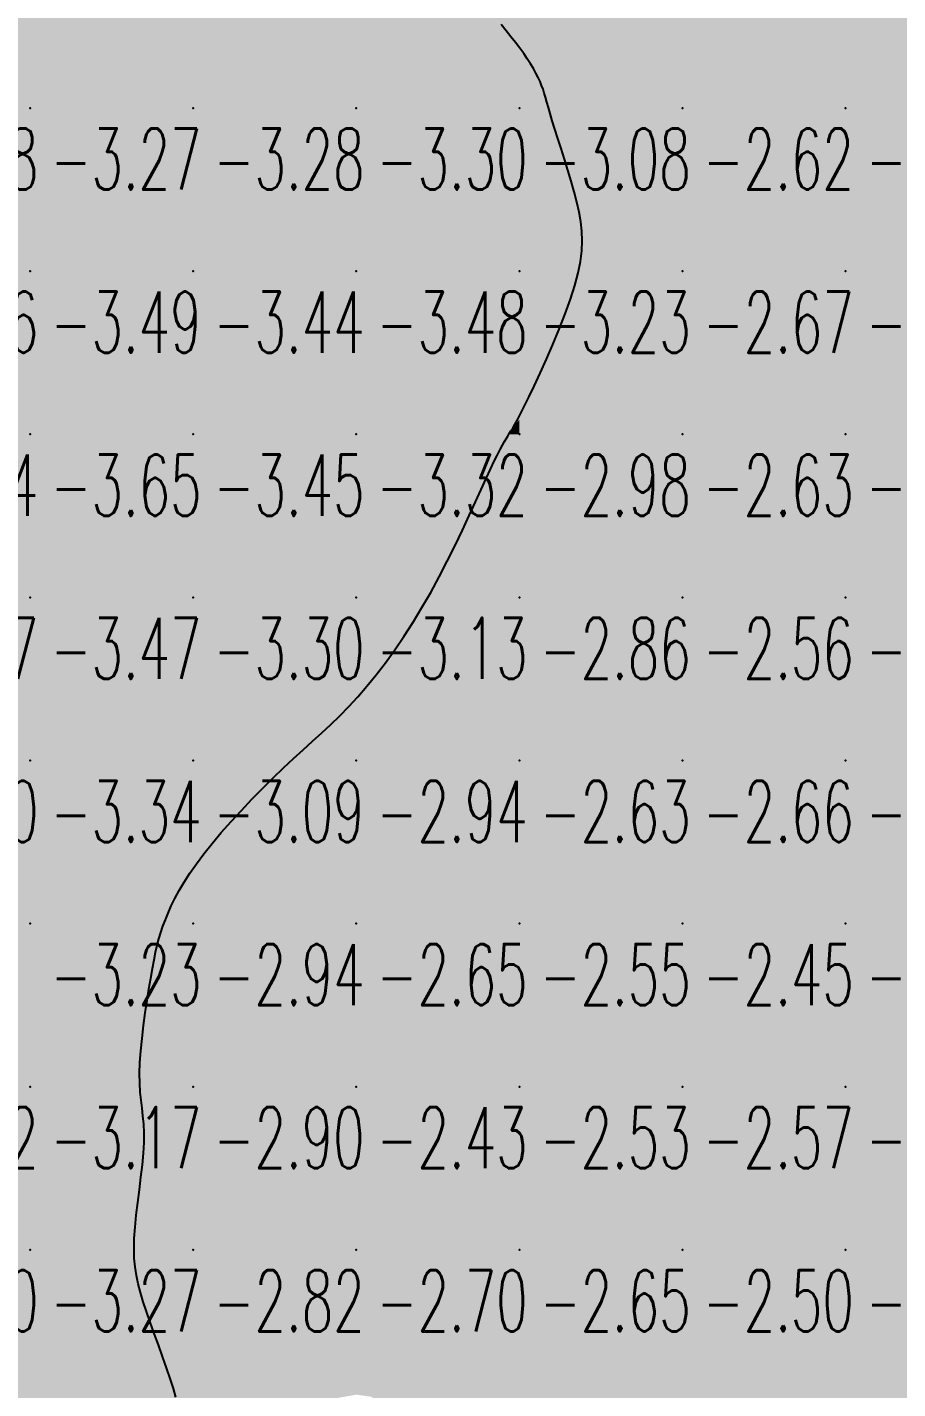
# Model space of a CAD drawing. Header units: millimetres. Extents: x 88261 to 90953, y 390274 to 392322.
# Drawn here: x 90370.1 to 90423.5, y 390648.7 to 390732.2 of the extents above; entities that cross this region are included whole.
import ezdxf
from ezdxf.enums import TextEntityAlignment as Align

# ---------------------------------------------------------------- set-up
doc = ezdxf.new("R2010")
doc.units = ezdxf.units.MM
doc.header["$LTSCALE"] = 25
for name, color, linetype in [('CN_03_00', 7, 'Continuous'), ('COTEAlt', 7, 'Continuous'), ('TN_COLORIAGE', 7, 'Continuous')]:
    doc.layers.add(name, color=color, linetype=linetype)
doc.styles.add('Simplex 1.0', font='Simplex.shx', dxfattribs={"width": 0.99, "height": 2.5})
doc.styles.get("Standard").update_dxf_attribs({"font": 'times.ttf'})

# ---------------------------------------------------------------- blocks, each defined once
blk = doc.blocks.new('COTE')
at = {"color": 0}
blk.add_point((0, 0), dxfattribs=at)
at = {"layer": 'COTEAlt'}
blk.add_attdef('ALT', text='', height=3.75, dxfattribs=at).set_placement((1.25, -1.25), align=Align.TOP_LEFT)

msp = doc.modelspace()

# ---------------------------------------------------------------- linework, layer by layer
at = {"layer": 'CN_03_00', "elevation": -3, "flags": 128}
msp.add_lwpolyline([(90379.189, 390648.203), (90379.033, 390648.738), (90378.838, 390649.344), (90378.614, 390650.004), (90378.369, 390650.699), (90378.114, 390651.411), (90377.858, 390652.12), (90377.612, 390652.81), (90377.384, 390653.46), (90377.184, 390654.059), (90377.012, 390654.616), (90376.871, 390655.147), (90376.76, 390655.666), (90376.68, 390656.19), (90376.632, 390656.734), (90376.617, 390657.313), (90376.634, 390657.942), (90376.684, 390658.631), (90376.759, 390659.369), (90376.85, 390660.138), (90376.948, 390660.92), (90377.044, 390661.697), (90377.13, 390662.453), (90377.196, 390663.169), (90377.233, 390663.828), (90377.236, 390664.419), (90377.211, 390664.954), (90377.166, 390665.453), (90377.111, 390665.933), (90377.053, 390666.415), (90377.003, 390666.916), (90376.97, 390667.455), (90376.961, 390668.052), (90376.984, 390668.719), (90377.036, 390669.443), (90377.111, 390670.204), (90377.204, 390670.984), (90377.309, 390671.763), (90377.421, 390672.522), (90377.536, 390673.241), (90377.646, 390673.902), (90377.749, 390674.49), (90377.847, 390675.013), (90377.944, 390675.482), (90378.042, 390675.912), (90378.147, 390676.313), (90378.263, 390676.699), (90378.391, 390677.081), (90378.538, 390677.473), (90378.706, 390677.886), (90378.901, 390678.321), (90379.126, 390678.782), (90379.388, 390679.269), (90379.691, 390679.784), (90380.04, 390680.329), (90380.439, 390680.905), (90380.895, 390681.513), (90381.408, 390682.153), (90381.971, 390682.818), (90382.572, 390683.498), (90383.203, 390684.183), (90383.85, 390684.864), (90384.505, 390685.53), (90385.156, 390686.174), (90385.792, 390686.784), (90386.405, 390687.355), (90386.996, 390687.895), (90387.571, 390688.415), (90388.133, 390688.929), (90388.687, 390689.446), (90389.237, 390689.98), (90389.786, 390690.542), (90390.34, 390691.143), (90390.901, 390691.793), (90391.468, 390692.492), (90392.037, 390693.236), (90392.606, 390694.023), (90393.171, 390694.85), (90393.729, 390695.713), (90394.277, 390696.611), (90394.812, 390697.539), (90395.331, 390698.493), (90395.83, 390699.458), (90396.307, 390700.418), (90396.756, 390701.354), (90397.176, 390702.251), (90397.562, 390703.092), (90397.911, 390703.858), (90398.219, 390704.534), (90398.484, 390705.107), (90398.71, 390705.585), (90398.902, 390705.98), (90399.065, 390706.303), (90399.205, 390706.568), (90399.326, 390706.786), (90399.434, 390706.969), (90399.534, 390707.13), (90399.631, 390707.281), (90399.732, 390707.44), (90399.844, 390707.623), (90399.975, 390707.847), (90400.132, 390708.131), (90400.321, 390708.49), (90400.55, 390708.943), (90400.826, 390709.507), (90401.153, 390710.192), (90401.518, 390710.978), (90401.906, 390711.84), (90402.302, 390712.751), (90402.69, 390713.685), (90403.055, 390714.616), (90403.381, 390715.517), (90403.653, 390716.362), (90403.859, 390717.131), (90404, 390717.834), (90404.081, 390718.483), (90404.109, 390719.095), (90404.087, 390719.684), (90404.022, 390720.265), (90403.918, 390720.853), (90403.78, 390721.462), (90403.614, 390722.103), (90403.427, 390722.766), (90403.227, 390723.439), (90403.019, 390724.107), (90402.813, 390724.757), (90402.614, 390725.374), (90402.431, 390725.945), (90402.269, 390726.457), (90402.136, 390726.9), (90402.026, 390727.28), (90401.933, 390727.609), (90401.851, 390727.898), (90401.775, 390728.157), (90401.698, 390728.397), (90401.613, 390728.631), (90401.515, 390728.867), (90401.399, 390729.116), (90401.263, 390729.38), (90401.107, 390729.657), (90400.93, 390729.949), (90400.733, 390730.254), (90400.514, 390730.573), (90400.275, 390730.906), (90400.013, 390731.251), (90399.73, 390731.61), (90399.432, 390731.979), (90399.125, 390732.357)], dxfattribs=at)
at = {"layer": 'TN_COLORIAGE', "color": 121}
for points in [[(90360.249, 390737.239, -3.65), (90360.249, 390727.239, -3.65), (90370.249, 390737.239, -3.65)], [(90360.249, 390727.239, -3.65), (90370.249, 390727.239, -3.65), (90370.249, 390737.239, -3.65)], [(90370.249, 390737.239, -3.441), (90370.249, 390727.239, -3.441), (90380.249, 390737.239, -3.441)], [(90370.249, 390727.239, -3.441), (90380.249, 390727.239, -3.441), (90380.249, 390737.239, -3.441)], [(90380.249, 390737.239, -3.197), (90380.249, 390727.239, -3.197), (90390.249, 390737.239, -3.197)], [(90380.249, 390727.239, -3.197), (90390.249, 390727.239, -3.197), (90390.249, 390737.239, -3.197)], [(90390.249, 390727.239, -3), (90397.36, 390734.35, -3), (90390.249, 390737.239, -3), (90396.427, 390737.239, -3)], [(90390.249, 390727.239, -3), (90397.36, 390734.35, -3), (90400.249, 390727.239, -3), (90400.249, 390731.111, -3)], [(90401.723, 390728.713, -3.077), (90400.249, 390731.111, -3.077), (90400.249, 390727.239, -3.077)], [(90401.723, 390728.713, -3.077), (90401.953, 390727.239, -3.077), (90400.249, 390727.239, -3.077)], [(90360.249, 390727.239, -3.268), (90360.249, 390717.239, -3.268), (90370.249, 390727.239, -3.268)], [(90360.249, 390717.239, -3.268), (90370.249, 390717.239, -3.268), (90370.249, 390727.239, -3.268)], [(90370.249, 390727.239, -3.278), (90370.249, 390717.239, -3.278), (90380.249, 390727.239, -3.278)], [(90370.249, 390717.239, -3.278), (90380.249, 390717.239, -3.278), (90380.249, 390727.239, -3.278)], [(90380.249, 390727.239, -3.301), (90380.249, 390717.239, -3.301), (90390.249, 390727.239, -3.301)], [(90380.249, 390717.239, -3.301), (90390.249, 390717.239, -3.301), (90390.249, 390727.239, -3.301)], [(90390.249, 390727.239, -3.077), (90390.249, 390717.239, -3.077), (90400.249, 390727.239, -3.077)], [(90390.249, 390717.239, -3.077), (90400.249, 390717.239, -3.077), (90400.249, 390727.239, -3.077)], [(90400.249, 390717.239, -3), (90404.082, 390721.073, -3), (90400.249, 390727.239, -3), (90401.953, 390727.239, -3)], [(90404.082, 390721.073, -3.233), (90404.397, 390717.239, -3.233), (90400.249, 390717.239, -3.233)], [(90360.249, 390717.239, -3.487), (90360.249, 390707.239, -3.487), (90370.249, 390717.239, -3.487)], [(90360.249, 390707.239, -3.487), (90370.249, 390707.239, -3.487), (90370.249, 390717.239, -3.487)], [(90370.249, 390717.239, -3.436), (90370.249, 390707.239, -3.436), (90380.249, 390717.239, -3.436)], [(90370.249, 390707.239, -3.436), (90380.249, 390707.239, -3.436), (90380.249, 390717.239, -3.436)], [(90380.249, 390717.239, -3.479), (90380.249, 390707.239, -3.479), (90390.249, 390717.239, -3.479)], [(90380.249, 390707.239, -3.479), (90390.249, 390707.239, -3.479), (90390.249, 390717.239, -3.479)], [(90390.249, 390717.239, -3.233), (90390.249, 390707.239, -3.233), (90400.249, 390717.239, -3.233)], [(90390.249, 390707.239, -3), (90399.565, 390707.239, -3), (90400.249, 390717.239, -3), (90400.249, 390708.141, -3)], [(90404.397, 390717.239, -3.233), (90400.249, 390708.141, -3.233), (90400.249, 390717.239, -3.233)], [(90360.249, 390707.239, -3.646), (90360.249, 390697.239, -3.646), (90370.249, 390707.239, -3.646)], [(90360.249, 390697.239, -3.646), (90370.249, 390697.239, -3.646), (90370.249, 390707.239, -3.646)], [(90370.249, 390707.239, -3.45), (90370.249, 390697.239, -3.45), (90380.249, 390707.239, -3.45)], [(90370.249, 390697.239, -3.45), (90380.249, 390697.239, -3.45), (90380.249, 390707.239, -3.45)], [(90380.249, 390707.239, -3.315), (90380.249, 390697.239, -3.315), (90390.249, 390707.239, -3.315)], [(90380.249, 390697.239, -3.315), (90390.249, 390697.239, -3.315), (90390.249, 390707.239, -3.315)], [(90390.249, 390707.239, -3), (90399.565, 390707.239, -3), (90390.249, 390697.239, -3), (90398.691, 390705.682, -3)], [(90394.983, 390697.239, -3.125), (90398.691, 390705.682, -3.125), (90390.249, 390697.239, -3.125)], [(90360.249, 390697.239, -3.466), (90360.249, 390687.239, -3.466), (90370.249, 390697.239, -3.466)], [(90360.249, 390687.239, -3.466), (90370.249, 390687.239, -3.466), (90370.249, 390697.239, -3.466)], [(90370.249, 390697.239, -3.303), (90370.249, 390687.239, -3.303), (90380.249, 390697.239, -3.303)], [(90370.249, 390687.239, -3.303), (90380.249, 390687.239, -3.303), (90380.249, 390697.239, -3.303)], [(90380.249, 390697.239, -3.125), (90380.249, 390687.239, -3.125), (90390.249, 390697.239, -3.125)], [(90390.249, 390697.239, -3), (90390.249, 390690.595, -3), (90380.249, 390687.239, -3), (90386.063, 390687.239, -3)], [(90394.983, 390697.239, -3.125), (90390.249, 390690.595, -3.125), (90390.249, 390697.239, -3.125)], [(90360.249, 390687.239, -3.338), (90360.249, 390677.239, -3.338), (90370.249, 390687.239, -3.338)], [(90360.249, 390677.239, -3.338), (90370.249, 390677.239, -3.338), (90370.249, 390687.239, -3.338)], [(90370.249, 390687.239, -3.088), (90370.249, 390677.239, -3.088), (90380.249, 390687.239, -3.088)], [(90370.249, 390677.239, -3), (90378.309, 390677.239, -3), (90380.249, 390687.239, -3), (90380.249, 390681.15, -3)], [(90386.063, 390687.239, -3.088), (90380.249, 390681.15, -3.088), (90380.249, 390687.239, -3.088)], [(90360.249, 390677.239, -3.235), (90360.249, 390667.239, -3.235), (90370.249, 390677.239, -3.235)], [(90360.249, 390667.239, -3.235), (90370.249, 390667.239, -3.235), (90370.249, 390677.239, -3.235)], [(90370.249, 390677.239, -3), (90378.309, 390677.239, -3), (90370.249, 390667.239, -3), (90377.742, 390674.733, -3)], [(90376.598, 390667.239, -3.169), (90377.742, 390674.733, -3.169), (90370.249, 390667.239, -3.169)], [(90360.249, 390667.239, -3.169), (90360.249, 390657.239, -3.169), (90370.249, 390667.239, -3.169)], [(90360.249, 390657.239, -3.169), (90370.249, 390657.239, -3.169), (90370.249, 390667.239, -3.169)], [(90370.249, 390657.239, -3), (90377.632, 390664.623, -3), (90370.249, 390667.239, -3), (90376.598, 390667.239, -3)], [(90376.273, 390657.239, -3.274), (90377.632, 390664.623, -3.274), (90370.249, 390657.239, -3.274)], [(90360.249, 390657.239, -3.274), (90360.249, 390647.239, -3.274), (90370.249, 390657.239, -3.274)], [(90360.249, 390647.239, -3.274), (90370.249, 390647.239, -3.274), (90370.249, 390657.239, -3.274)], [(90370.249, 390647.239, -3), (90377.08, 390654.071, -3), (90370.249, 390657.239, -3), (90376.273, 390657.239, -3)], [(90377.08, 390654.071, -3.39), (90379.713, 390647.239, -3.39), (90370.249, 390647.239, -3.39)]]:
    msp.add_solid(points, dxfattribs=at)
at = {"layer": 'TN_COLORIAGE', "color": 111}
for points in [[(90400.249, 390731.111, -2.878), (90397.36, 390734.35, -2.878), (90400.249, 390737.239, -2.878)], [(90400.249, 390731.111, -2.554), (90401.723, 390728.713, -2.554), (90400.249, 390737.239, -2.554), (90410.249, 390737.239, -2.554)], [(90401.953, 390727.239, -2.554), (90401.723, 390728.713, -2.554), (90410.249, 390727.239, -2.554), (90410.249, 390737.239, -2.554)], [(90410.249, 390737.239, -2.471), (90410.249, 390727.239, -2.471), (90420.249, 390737.239, -2.471)], [(90410.249, 390727.239, -2.471), (90420.249, 390727.239, -2.471), (90420.249, 390737.239, -2.471)], [(90420.249, 390737.239, -2.198), (90420.249, 390727.239, -2.198), (90430.249, 390737.239, -2.198)], [(90420.249, 390727.239, -2.198), (90430.249, 390727.239, -2.198), (90430.249, 390737.239, -2.198)], [(90401.953, 390727.239, -2.624), (90404.082, 390721.073, -2.624), (90410.249, 390727.239, -2.624)], [(90404.397, 390717.239, -2.624), (90404.082, 390721.073, -2.624), (90410.249, 390717.239, -2.624), (90410.249, 390727.239, -2.624)], [(90410.249, 390727.239, -2.594), (90410.249, 390717.239, -2.594), (90420.249, 390727.239, -2.594)], [(90410.249, 390717.239, -2.594), (90420.249, 390717.239, -2.594), (90420.249, 390727.239, -2.594)], [(90420.249, 390727.239, -2.304), (90420.249, 390717.239, -2.304), (90430.249, 390727.239, -2.304)], [(90420.249, 390717.239, -2.304), (90430.249, 390717.239, -2.304), (90430.249, 390727.239, -2.304)], [(90400.249, 390708.141, -2.671), (90404.397, 390717.239, -2.671), (90400.249, 390707.239, -2.671), (90410.249, 390717.239, -2.671)], [(90400.249, 390707.239, -2.671), (90410.249, 390707.239, -2.671), (90410.249, 390717.239, -2.671)], [(90410.249, 390717.239, -2.6), (90410.249, 390707.239, -2.6), (90420.249, 390717.239, -2.6)], [(90410.249, 390707.239, -2.6), (90420.249, 390707.239, -2.6), (90420.249, 390717.239, -2.6)], [(90420.249, 390717.239, -2.321), (90420.249, 390707.239, -2.321), (90430.249, 390717.239, -2.321)], [(90420.249, 390707.239, -2.321), (90430.249, 390707.239, -2.321), (90430.249, 390717.239, -2.321)], [(90400.249, 390708.141, -2.977), (90399.565, 390707.239, -2.977), (90400.249, 390707.239, -2.977)], [(90398.691, 390705.682, -2.861), (90394.983, 390697.239, -2.861), (90400.249, 390707.239, -2.861), (90400.249, 390697.239, -2.861)], [(90398.691, 390705.682, -2.977), (90399.565, 390707.239, -2.977), (90400.249, 390707.239, -2.977)], [(90400.249, 390707.239, -2.628), (90400.249, 390697.239, -2.628), (90410.249, 390707.239, -2.628)], [(90400.249, 390697.239, -2.628), (90410.249, 390697.239, -2.628), (90410.249, 390707.239, -2.628)], [(90410.249, 390707.239, -2.644), (90410.249, 390697.239, -2.644), (90420.249, 390707.239, -2.644)], [(90410.249, 390697.239, -2.644), (90420.249, 390697.239, -2.644), (90420.249, 390707.239, -2.644)], [(90420.249, 390707.239, -2.481), (90420.249, 390697.239, -2.481), (90430.249, 390707.239, -2.481)], [(90420.249, 390697.239, -2.481), (90430.249, 390697.239, -2.481), (90430.249, 390707.239, -2.481)], [(90390.249, 390690.595, -2.861), (90394.983, 390697.239, -2.861), (90390.249, 390687.239, -2.861), (90400.249, 390697.239, -2.861)], [(90390.249, 390687.239, -2.861), (90400.249, 390687.239, -2.861), (90400.249, 390697.239, -2.861)], [(90400.249, 390697.239, -2.557), (90400.249, 390687.239, -2.557), (90410.249, 390697.239, -2.557)], [(90400.249, 390687.239, -2.557), (90410.249, 390687.239, -2.557), (90410.249, 390697.239, -2.557)], [(90410.249, 390697.239, -2.687), (90410.249, 390687.239, -2.687), (90420.249, 390697.239, -2.687)], [(90410.249, 390687.239, -2.687), (90420.249, 390687.239, -2.687), (90420.249, 390697.239, -2.687)], [(90420.249, 390697.239, -2.647), (90420.249, 390687.239, -2.647), (90430.249, 390697.239, -2.647)], [(90420.249, 390687.239, -2.647), (90430.249, 390687.239, -2.647), (90430.249, 390697.239, -2.647)], [(90386.063, 390687.239, -2.937), (90390.249, 390690.595, -2.937), (90390.249, 390687.239, -2.937)], [(90380.249, 390681.15, -2.937), (90386.063, 390687.239, -2.937), (90380.249, 390677.239, -2.937), (90390.249, 390687.239, -2.937)], [(90380.249, 390677.239, -2.937), (90390.249, 390677.239, -2.937), (90390.249, 390687.239, -2.937)], [(90390.249, 390687.239, -2.633), (90390.249, 390677.239, -2.633), (90400.249, 390687.239, -2.633)], [(90390.249, 390677.239, -2.633), (90400.249, 390677.239, -2.633), (90400.249, 390687.239, -2.633)], [(90400.249, 390687.239, -2.661), (90400.249, 390677.239, -2.661), (90410.249, 390687.239, -2.661)], [(90400.249, 390677.239, -2.661), (90410.249, 390677.239, -2.661), (90410.249, 390687.239, -2.661)], [(90410.249, 390687.239, -2.813), (90410.249, 390677.239, -2.813), (90420.249, 390687.239, -2.813)], [(90410.249, 390677.239, -2.813), (90420.249, 390677.239, -2.813), (90420.249, 390687.239, -2.813)], [(90420.249, 390687.239, -2.79), (90420.249, 390677.239, -2.79), (90430.249, 390687.239, -2.79)], [(90420.249, 390677.239, -2.79), (90430.249, 390677.239, -2.79), (90430.249, 390687.239, -2.79)], [(90380.249, 390681.15, -2.944), (90378.309, 390677.239, -2.944), (90380.249, 390677.239, -2.944)], [(90377.742, 390674.733, -2.903), (90376.598, 390667.239, -2.903), (90380.249, 390677.239, -2.903), (90380.249, 390667.239, -2.903)], [(90377.742, 390674.733, -2.944), (90378.309, 390677.239, -2.944), (90380.249, 390677.239, -2.944)], [(90380.249, 390677.239, -2.645), (90380.249, 390667.239, -2.645), (90390.249, 390677.239, -2.645)], [(90380.249, 390667.239, -2.645), (90390.249, 390667.239, -2.645), (90390.249, 390677.239, -2.645)], [(90390.249, 390677.239, -2.547), (90390.249, 390667.239, -2.547), (90400.249, 390677.239, -2.547)], [(90390.249, 390667.239, -2.547), (90400.249, 390667.239, -2.547), (90400.249, 390677.239, -2.547)], [(90400.249, 390677.239, -2.455), (90400.249, 390667.239, -2.455), (90410.249, 390677.239, -2.455)], [(90400.249, 390667.239, -2.455), (90410.249, 390667.239, -2.455), (90410.249, 390677.239, -2.455)], [(90410.249, 390677.239, -2.598), (90410.249, 390667.239, -2.598), (90420.249, 390677.239, -2.598)], [(90410.249, 390667.239, -2.598), (90420.249, 390667.239, -2.598), (90420.249, 390677.239, -2.598)], [(90420.249, 390677.239, -2.574), (90420.249, 390667.239, -2.574), (90430.249, 390677.239, -2.574)], [(90420.249, 390667.239, -2.574), (90430.249, 390667.239, -2.574), (90430.249, 390677.239, -2.574)], [(90377.632, 390664.623, -2.819), (90376.273, 390657.239, -2.819), (90380.249, 390667.239, -2.819), (90380.249, 390657.239, -2.819)], [(90376.598, 390667.239, -2.903), (90377.632, 390664.623, -2.903), (90380.249, 390667.239, -2.903)], [(90380.249, 390667.239, -2.427), (90380.249, 390657.239, -2.427), (90390.249, 390667.239, -2.427)], [(90380.249, 390657.239, -2.427), (90390.249, 390657.239, -2.427), (90390.249, 390667.239, -2.427)], [(90390.249, 390667.239, -2.533), (90390.249, 390657.239, -2.533), (90400.249, 390667.239, -2.533)], [(90390.249, 390657.239, -2.533), (90400.249, 390657.239, -2.533), (90400.249, 390667.239, -2.533)], [(90400.249, 390667.239, -2.568), (90400.249, 390657.239, -2.568), (90410.249, 390667.239, -2.568)], [(90400.249, 390657.239, -2.568), (90410.249, 390657.239, -2.568), (90410.249, 390667.239, -2.568)], [(90410.249, 390667.239, -2.345), (90410.249, 390657.239, -2.345), (90420.249, 390667.239, -2.345)], [(90410.249, 390657.239, -2.345), (90420.249, 390657.239, -2.345), (90420.249, 390667.239, -2.345)], [(90420.249, 390667.239, -2.326), (90420.249, 390657.239, -2.326), (90430.249, 390667.239, -2.326)], [(90420.249, 390657.239, -2.326), (90430.249, 390657.239, -2.326), (90430.249, 390667.239, -2.326)], [(90376.273, 390657.239, -2.819), (90377.08, 390654.071, -2.819), (90380.249, 390657.239, -2.819)], [(90379.713, 390647.239, -2.819), (90377.08, 390654.071, -2.819), (90380.249, 390647.239, -2.819), (90380.249, 390657.239, -2.819)], [(90380.249, 390657.239, -2.695), (90380.249, 390647.239, -2.695), (90390.249, 390657.239, -2.695)], [(90383.889, 390647.239, -2.695), (90390.249, 390648.362, -2.695), (90380.249, 390647.239, -2.695), (90390.249, 390657.239, -2.695)], [(90390.249, 390648.362, -2.646), (90391.232, 390648.222, -2.646), (90390.249, 390657.239, -2.646), (90400.249, 390657.239, -2.646)], [(90391.31, 390647.239, -2.646), (90391.232, 390648.222, -2.646), (90400.249, 390647.239, -2.646), (90400.249, 390657.239, -2.646)], [(90400.249, 390657.239, -2.498), (90400.249, 390647.239, -2.498), (90410.249, 390657.239, -2.498)], [(90400.249, 390647.239, -2.498), (90410.249, 390647.239, -2.498), (90410.249, 390657.239, -2.498)], [(90410.249, 390657.239, -2.218), (90410.249, 390647.239, -2.218), (90420.249, 390657.239, -2.218)], [(90410.249, 390647.239, -2.218), (90420.249, 390647.239, -2.218), (90420.249, 390657.239, -2.218)], [(90420.249, 390657.239, -2.088), (90420.249, 390647.239, -2.088), (90430.249, 390657.239, -2.088)], [(90420.249, 390647.239, -2.088), (90430.249, 390647.239, -2.088), (90430.249, 390657.239, -2.088)]]:
    msp.add_solid(points, dxfattribs=at)

# ---------------------------------------------------------------- block references
at = {"layer": 'COTEAlt'}
ref = msp.add_blockref('COTE', (90360.249, 390727.239), dxfattribs=at)
ref.add_attrib('ALT', '-3.38', dxfattribs={"height": 3.75, "style": 'Simplex 1.0', "width": 0.6}).set_placement((90361.499, 390725.989), align=Align.TOP_LEFT)
ref = msp.add_blockref('COTE', (90370.249, 390727.239), dxfattribs=at)
ref.add_attrib('ALT', '-3.27', dxfattribs={"height": 3.75, "style": 'Simplex 1.0', "width": 0.6}).set_placement((90371.499, 390725.989), align=Align.TOP_LEFT)
ref = msp.add_blockref('COTE', (90380.249, 390727.239), dxfattribs=at)
ref.add_attrib('ALT', '-3.28', dxfattribs={"height": 3.75, "style": 'Simplex 1.0', "width": 0.6}).set_placement((90381.499, 390725.989), align=Align.TOP_LEFT)
ref = msp.add_blockref('COTE', (90390.249, 390727.239), dxfattribs=at)
ref.add_attrib('ALT', '-3.30', dxfattribs={"height": 3.75, "style": 'Simplex 1.0', "width": 0.6}).set_placement((90391.499, 390725.989), align=Align.TOP_LEFT)
ref = msp.add_blockref('COTE', (90400.249, 390727.239), dxfattribs=at)
ref.add_attrib('ALT', '-3.08', dxfattribs={"height": 3.75, "style": 'Simplex 1.0', "width": 0.6}).set_placement((90401.499, 390725.989), align=Align.TOP_LEFT)
ref = msp.add_blockref('COTE', (90410.249, 390727.239), dxfattribs=at)
ref.add_attrib('ALT', '-2.62', dxfattribs={"height": 3.75, "style": 'Simplex 1.0', "width": 0.6}).set_placement((90411.499, 390725.989), align=Align.TOP_LEFT)
ref = msp.add_blockref('COTE', (90420.249, 390727.239), dxfattribs=at)
ref.add_attrib('ALT', '-2.59', dxfattribs={"height": 3.75, "style": 'Simplex 1.0', "width": 0.6}).set_placement((90421.499, 390725.989), align=Align.TOP_LEFT)
ref = msp.add_blockref('COTE', (90360.249, 390717.239), dxfattribs=at)
ref.add_attrib('ALT', '-3.46', dxfattribs={"height": 3.75, "style": 'Simplex 1.0', "width": 0.6}).set_placement((90361.499, 390715.989), align=Align.TOP_LEFT)
ref = msp.add_blockref('COTE', (90370.249, 390717.239), dxfattribs=at)
ref.add_attrib('ALT', '-3.49', dxfattribs={"height": 3.75, "style": 'Simplex 1.0', "width": 0.6}).set_placement((90371.499, 390715.989), align=Align.TOP_LEFT)
ref = msp.add_blockref('COTE', (90380.249, 390717.239), dxfattribs=at)
ref.add_attrib('ALT', '-3.44', dxfattribs={"height": 3.75, "style": 'Simplex 1.0', "width": 0.6}).set_placement((90381.499, 390715.989), align=Align.TOP_LEFT)
ref = msp.add_blockref('COTE', (90390.249, 390717.239), dxfattribs=at)
ref.add_attrib('ALT', '-3.48', dxfattribs={"height": 3.75, "style": 'Simplex 1.0', "width": 0.6}).set_placement((90391.499, 390715.989), align=Align.TOP_LEFT)
ref = msp.add_blockref('COTE', (90400.249, 390717.239), dxfattribs=at)
ref.add_attrib('ALT', '-3.23', dxfattribs={"height": 3.75, "style": 'Simplex 1.0', "width": 0.6}).set_placement((90401.499, 390715.989), align=Align.TOP_LEFT)
ref = msp.add_blockref('COTE', (90410.249, 390717.239), dxfattribs=at)
ref.add_attrib('ALT', '-2.67', dxfattribs={"height": 3.75, "style": 'Simplex 1.0', "width": 0.6}).set_placement((90411.499, 390715.989), align=Align.TOP_LEFT)
ref = msp.add_blockref('COTE', (90420.249, 390717.239), dxfattribs=at)
ref.add_attrib('ALT', '-2.60', dxfattribs={"height": 3.75, "style": 'Simplex 1.0', "width": 0.6}).set_placement((90421.499, 390715.989), align=Align.TOP_LEFT)
ref = msp.add_blockref('COTE', (90360.249, 390707.239), dxfattribs=at)
ref.add_attrib('ALT', '-3.84', dxfattribs={"height": 3.75, "style": 'Simplex 1.0', "width": 0.6}).set_placement((90361.499, 390705.989), align=Align.TOP_LEFT)
ref = msp.add_blockref('COTE', (90370.249, 390707.239), dxfattribs=at)
ref.add_attrib('ALT', '-3.65', dxfattribs={"height": 3.75, "style": 'Simplex 1.0', "width": 0.6}).set_placement((90371.499, 390705.989), align=Align.TOP_LEFT)
ref = msp.add_blockref('COTE', (90380.249, 390707.239), dxfattribs=at)
ref.add_attrib('ALT', '-3.45', dxfattribs={"height": 3.75, "style": 'Simplex 1.0', "width": 0.6}).set_placement((90381.499, 390705.989), align=Align.TOP_LEFT)
ref = msp.add_blockref('COTE', (90390.249, 390707.239), dxfattribs=at)
ref.add_attrib('ALT', '-3.32', dxfattribs={"height": 3.75, "style": 'Simplex 1.0', "width": 0.6}).set_placement((90391.499, 390705.989), align=Align.TOP_LEFT)
ref = msp.add_blockref('COTE', (90400.249, 390707.239), dxfattribs=at)
ref.add_attrib('ALT', '-2.98', dxfattribs={"height": 3.75, "style": 'Simplex 1.0', "width": 0.6}).set_placement((90401.499, 390705.989), align=Align.TOP_LEFT)
ref = msp.add_blockref('COTE', (90410.249, 390707.239), dxfattribs=at)
ref.add_attrib('ALT', '-2.63', dxfattribs={"height": 3.75, "style": 'Simplex 1.0', "width": 0.6}).set_placement((90411.499, 390705.989), align=Align.TOP_LEFT)
ref = msp.add_blockref('COTE', (90420.249, 390707.239), dxfattribs=at)
ref.add_attrib('ALT', '-2.64', dxfattribs={"height": 3.75, "style": 'Simplex 1.0', "width": 0.6}).set_placement((90421.499, 390705.989), align=Align.TOP_LEFT)
ref = msp.add_blockref('COTE', (90360.249, 390697.239), dxfattribs=at)
ref.add_attrib('ALT', '-3.67', dxfattribs={"height": 3.75, "style": 'Simplex 1.0', "width": 0.6}).set_placement((90361.499, 390695.989), align=Align.TOP_LEFT)
ref = msp.add_blockref('COTE', (90370.249, 390697.239), dxfattribs=at)
ref.add_attrib('ALT', '-3.47', dxfattribs={"height": 3.75, "style": 'Simplex 1.0', "width": 0.6}).set_placement((90371.499, 390695.989), align=Align.TOP_LEFT)
ref = msp.add_blockref('COTE', (90380.249, 390697.239), dxfattribs=at)
ref.add_attrib('ALT', '-3.30', dxfattribs={"height": 3.75, "style": 'Simplex 1.0', "width": 0.6}).set_placement((90381.499, 390695.989), align=Align.TOP_LEFT)
ref = msp.add_blockref('COTE', (90390.249, 390697.239), dxfattribs=at)
ref.add_attrib('ALT', '-3.13', dxfattribs={"height": 3.75, "style": 'Simplex 1.0', "width": 0.6}).set_placement((90391.499, 390695.989), align=Align.TOP_LEFT)
ref = msp.add_blockref('COTE', (90400.249, 390697.239), dxfattribs=at)
ref.add_attrib('ALT', '-2.86', dxfattribs={"height": 3.75, "style": 'Simplex 1.0', "width": 0.6}).set_placement((90401.499, 390695.989), align=Align.TOP_LEFT)
ref = msp.add_blockref('COTE', (90410.249, 390697.239), dxfattribs=at)
ref.add_attrib('ALT', '-2.56', dxfattribs={"height": 3.75, "style": 'Simplex 1.0', "width": 0.6}).set_placement((90411.499, 390695.989), align=Align.TOP_LEFT)
ref = msp.add_blockref('COTE', (90420.249, 390697.239), dxfattribs=at)
ref.add_attrib('ALT', '-2.69', dxfattribs={"height": 3.75, "style": 'Simplex 1.0', "width": 0.6}).set_placement((90421.499, 390695.989), align=Align.TOP_LEFT)
ref = msp.add_blockref('COTE', (90360.249, 390687.239), dxfattribs=at)
ref.add_attrib('ALT', '-3.50', dxfattribs={"height": 3.75, "style": 'Simplex 1.0', "width": 0.6}).set_placement((90361.499, 390685.989), align=Align.TOP_LEFT)
ref = msp.add_blockref('COTE', (90370.249, 390687.239), dxfattribs=at)
ref.add_attrib('ALT', '-3.34', dxfattribs={"height": 3.75, "style": 'Simplex 1.0', "width": 0.6}).set_placement((90371.499, 390685.989), align=Align.TOP_LEFT)
ref = msp.add_blockref('COTE', (90380.249, 390687.239), dxfattribs=at)
ref.add_attrib('ALT', '-3.09', dxfattribs={"height": 3.75, "style": 'Simplex 1.0', "width": 0.6}).set_placement((90381.499, 390685.989), align=Align.TOP_LEFT)
ref = msp.add_blockref('COTE', (90390.249, 390687.239), dxfattribs=at)
ref.add_attrib('ALT', '-2.94', dxfattribs={"height": 3.75, "style": 'Simplex 1.0', "width": 0.6}).set_placement((90391.499, 390685.989), align=Align.TOP_LEFT)
ref = msp.add_blockref('COTE', (90400.249, 390687.239), dxfattribs=at)
ref.add_attrib('ALT', '-2.63', dxfattribs={"height": 3.75, "style": 'Simplex 1.0', "width": 0.6}).set_placement((90401.499, 390685.989), align=Align.TOP_LEFT)
ref = msp.add_blockref('COTE', (90410.249, 390687.239), dxfattribs=at)
ref.add_attrib('ALT', '-2.66', dxfattribs={"height": 3.75, "style": 'Simplex 1.0', "width": 0.6}).set_placement((90411.499, 390685.989), align=Align.TOP_LEFT)
ref = msp.add_blockref('COTE', (90420.249, 390687.239), dxfattribs=at)
ref.add_attrib('ALT', '-2.81', dxfattribs={"height": 3.75, "style": 'Simplex 1.0', "width": 0.6}).set_placement((90421.499, 390685.989), align=Align.TOP_LEFT)
ref = msp.add_blockref('COTE', (90370.249, 390677.239), dxfattribs=at)
ref.add_attrib('ALT', '-3.23', dxfattribs={"height": 3.75, "style": 'Simplex 1.0', "width": 0.6}).set_placement((90371.499, 390675.989), align=Align.TOP_LEFT)
ref = msp.add_blockref('COTE', (90380.249, 390677.239), dxfattribs=at)
ref.add_attrib('ALT', '-2.94', dxfattribs={"height": 3.75, "style": 'Simplex 1.0', "width": 0.6}).set_placement((90381.499, 390675.989), align=Align.TOP_LEFT)
ref = msp.add_blockref('COTE', (90390.249, 390677.239), dxfattribs=at)
ref.add_attrib('ALT', '-2.65', dxfattribs={"height": 3.75, "style": 'Simplex 1.0', "width": 0.6}).set_placement((90391.499, 390675.989), align=Align.TOP_LEFT)
ref = msp.add_blockref('COTE', (90400.249, 390677.239), dxfattribs=at)
ref.add_attrib('ALT', '-2.55', dxfattribs={"height": 3.75, "style": 'Simplex 1.0', "width": 0.6}).set_placement((90401.499, 390675.989), align=Align.TOP_LEFT)
ref = msp.add_blockref('COTE', (90410.249, 390677.239), dxfattribs=at)
ref.add_attrib('ALT', '-2.45', dxfattribs={"height": 3.75, "style": 'Simplex 1.0', "width": 0.6}).set_placement((90411.499, 390675.989), align=Align.TOP_LEFT)
ref = msp.add_blockref('COTE', (90420.249, 390677.239), dxfattribs=at)
ref.add_attrib('ALT', '-2.60', dxfattribs={"height": 3.75, "style": 'Simplex 1.0', "width": 0.6}).set_placement((90421.499, 390675.989), align=Align.TOP_LEFT)
ref = msp.add_blockref('COTE', (90360.249, 390667.239), dxfattribs=at)
ref.add_attrib('ALT', '-3.42', dxfattribs={"height": 3.75, "style": 'Simplex 1.0', "width": 0.6}).set_placement((90361.499, 390665.989), align=Align.TOP_LEFT)
ref = msp.add_blockref('COTE', (90370.249, 390667.239), dxfattribs=at)
ref.add_attrib('ALT', '-3.17', dxfattribs={"height": 3.75, "style": 'Simplex 1.0', "width": 0.6}).set_placement((90371.499, 390665.989), align=Align.TOP_LEFT)
ref = msp.add_blockref('COTE', (90380.249, 390667.239), dxfattribs=at)
ref.add_attrib('ALT', '-2.90', dxfattribs={"height": 3.75, "style": 'Simplex 1.0', "width": 0.6}).set_placement((90381.499, 390665.989), align=Align.TOP_LEFT)
ref = msp.add_blockref('COTE', (90390.249, 390667.239), dxfattribs=at)
ref.add_attrib('ALT', '-2.43', dxfattribs={"height": 3.75, "style": 'Simplex 1.0', "width": 0.6}).set_placement((90391.499, 390665.989), align=Align.TOP_LEFT)
ref = msp.add_blockref('COTE', (90400.249, 390667.239), dxfattribs=at)
ref.add_attrib('ALT', '-2.53', dxfattribs={"height": 3.75, "style": 'Simplex 1.0', "width": 0.6}).set_placement((90401.499, 390665.989), align=Align.TOP_LEFT)
ref = msp.add_blockref('COTE', (90410.249, 390667.239), dxfattribs=at)
ref.add_attrib('ALT', '-2.57', dxfattribs={"height": 3.75, "style": 'Simplex 1.0', "width": 0.6}).set_placement((90411.499, 390665.989), align=Align.TOP_LEFT)
ref = msp.add_blockref('COTE', (90420.249, 390667.239), dxfattribs=at)
ref.add_attrib('ALT', '-2.35', dxfattribs={"height": 3.75, "style": 'Simplex 1.0', "width": 0.6}).set_placement((90421.499, 390665.989), align=Align.TOP_LEFT)
ref = msp.add_blockref('COTE', (90360.249, 390657.239), dxfattribs=at)
ref.add_attrib('ALT', '-3.50', dxfattribs={"height": 3.75, "style": 'Simplex 1.0', "width": 0.6}).set_placement((90361.499, 390655.989), align=Align.TOP_LEFT)
ref = msp.add_blockref('COTE', (90370.249, 390657.239), dxfattribs=at)
ref.add_attrib('ALT', '-3.27', dxfattribs={"height": 3.75, "style": 'Simplex 1.0', "width": 0.6}).set_placement((90371.499, 390655.989), align=Align.TOP_LEFT)
ref = msp.add_blockref('COTE', (90380.249, 390657.239), dxfattribs=at)
ref.add_attrib('ALT', '-2.82', dxfattribs={"height": 3.75, "style": 'Simplex 1.0', "width": 0.6}).set_placement((90381.499, 390655.989), align=Align.TOP_LEFT)
ref = msp.add_blockref('COTE', (90390.249, 390657.239), dxfattribs=at)
ref.add_attrib('ALT', '-2.70', dxfattribs={"height": 3.75, "style": 'Simplex 1.0', "width": 0.6}).set_placement((90391.499, 390655.989), align=Align.TOP_LEFT)
ref = msp.add_blockref('COTE', (90400.249, 390657.239), dxfattribs=at)
ref.add_attrib('ALT', '-2.65', dxfattribs={"height": 3.75, "style": 'Simplex 1.0', "width": 0.6}).set_placement((90401.499, 390655.989), align=Align.TOP_LEFT)
ref = msp.add_blockref('COTE', (90410.249, 390657.239), dxfattribs=at)
ref.add_attrib('ALT', '-2.50', dxfattribs={"height": 3.75, "style": 'Simplex 1.0', "width": 0.6}).set_placement((90411.499, 390655.989), align=Align.TOP_LEFT)
ref = msp.add_blockref('COTE', (90420.249, 390657.239), dxfattribs=at)
ref.add_attrib('ALT', '-2.22', dxfattribs={"height": 3.75, "style": 'Simplex 1.0', "width": 0.6}).set_placement((90421.499, 390655.989), align=Align.TOP_LEFT)

doc.saveas('drawing.dxf')
